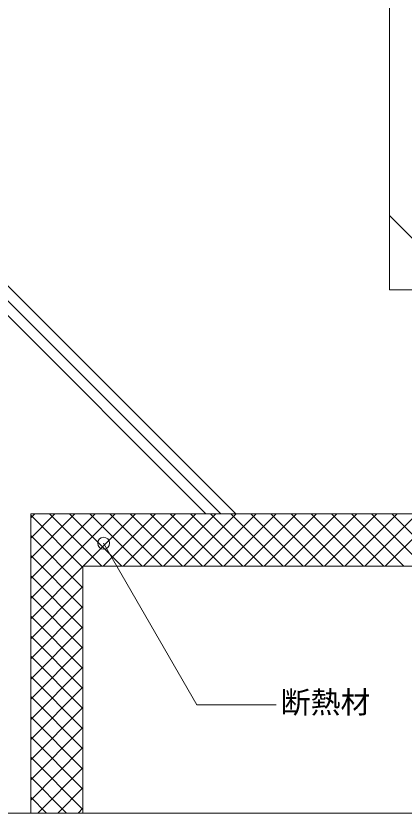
# Model space of a CAD drawing. Units: millimetres, scale not verified. Extents: x -1380 to 1380, y -955 to 955.
# Drawn here: x 0 to 260, y -660 to -127 of the extents above; entities that cross this region are included whole.
import ezdxf
from ezdxf.enums import TextEntityAlignment as Align

# ---------------------------------------------------------------- set-up
doc = ezdxf.new("R2010")
doc.units = ezdxf.units.MM
doc.header["$LTSCALE"] = 3
for name, color, linetype, lineweight in [('0-1_KUTAI', 3, 'Continuous', 18), ('0-2_MOJI', 7, 'Continuous', 18), ('0-5_HATCH', 9, 'Continuous', 18), ('0-A_dannnetu', 6, 'Continuous', 18), ('0-B_WAKU', 7, 'Continuous', 18)]:
    doc.layers.add(name, color=color, linetype=linetype, lineweight=lineweight)
doc.styles.add('ＭＳ ゴシック', font='')
doc.styles.get('ＭＳ ゴシック').set_extended_font_data('MS Gothic')

msp = doc.modelspace()

# ---------------------------------------------------------------- linework, layer by layer
at = {"layer": '0-1_KUTAI'}
msp.add_line((299.541, -309.969), (250.043, -260.471), dxfattribs=at)
for points in [[(900.043, -309.969), (250.043, -309.969), (250.043, 90.031)], [(900.043, -459.969), (10.043, -459.969), (10.043, -659.969)]]:
    msp.add_lwpolyline(points, dxfattribs=at)
at = {"layer": '0-2_MOJI'}
msp.add_lwpolyline([(174.34, -587.57), (121.25, -587.57), (58.866, -479.517)], dxfattribs=at)
msp.add_circle((58.866, -479.517), 4, dxfattribs=at)
at = {"layer": '0-5_HATCH'}
for p, q in [((147.284, -459.969), (-173.06, -139.624)), ((137.284, -459.969), (-177.06, -145.624)), ((127.284, -459.969), (-181.06, -151.624)), ((10.043, -462.652), (12.727, -459.969)), ((10.043, -476.123), (26.197, -459.969)), ((10.043, -489.593), (39.667, -459.969)), ((10.043, -503.063), (53.138, -459.969)), ((10.043, -516.534), (66.608, -459.969)), ((45.043, -495.84), (10.043, -460.84)), ((57.643, -494.969), (22.643, -459.969)), ((71.113, -494.969), (36.113, -459.969)), ((45.079, -494.969), (80.079, -459.969)), ((84.584, -494.969), (49.584, -459.969)), ((58.549, -494.969), (93.549, -459.969)), ((98.054, -494.969), (63.054, -459.969)), ((72.019, -494.969), (107.019, -459.969)), ((111.524, -494.969), (76.524, -459.969)), ((85.49, -494.969), (120.49, -459.969)), ((124.995, -494.969), (89.995, -459.969)), ((98.96, -494.969), (133.96, -459.969)), ((138.465, -494.969), (103.465, -459.969)), ((112.43, -494.969), (147.43, -459.969)), ((151.936, -494.969), (116.936, -459.969)), ((125.901, -494.969), (160.901, -459.969)), ((165.406, -494.969), (130.406, -459.969)), ((139.371, -494.969), (174.371, -459.969)), ((178.876, -494.969), (143.876, -459.969)), ((152.842, -494.969), (187.842, -459.969)), ((192.347, -494.969), (157.347, -459.969)), ((166.312, -494.969), (201.312, -459.969)), ((205.817, -494.969), (170.817, -459.969)), ((179.782, -494.969), (214.782, -459.969)), ((219.288, -494.969), (184.288, -459.969)), ((193.253, -494.969), (228.253, -459.969)), ((232.758, -494.969), (197.758, -459.969)), ((206.723, -494.969), (241.723, -459.969)), ((246.228, -494.969), (211.228, -459.969)), ((220.193, -494.969), (255.193, -459.969)), ((259.699, -494.969), (224.699, -459.969)), ((233.664, -494.969), (268.664, -459.969)), ((273.169, -494.969), (238.169, -459.969)), ((247.134, -494.969), (282.134, -459.969)), ((286.639, -494.969), (251.639, -459.969)), ((45.043, -509.31), (10.043, -474.31)), ((45.043, -522.78), (10.043, -487.78)), ((10.043, -530.004), (45.043, -495.004)), ((45.043, -536.251), (10.043, -501.251)), ((10.043, -543.474), (45.043, -508.474)), ((45.043, -549.721), (10.043, -514.721)), ((10.043, -556.945), (45.043, -521.945)), ((45.043, -563.192), (10.043, -528.192)), ((10.043, -570.415), (45.043, -535.415)), ((45.043, -576.662), (10.043, -541.662)), ((10.043, -583.886), (45.043, -548.886)), ((45.043, -590.132), (10.043, -555.132)), ((10.043, -597.356), (45.043, -562.356)), ((45.043, -603.603), (10.043, -568.603)), ((10.043, -610.826), (45.043, -575.826)), ((45.043, -617.073), (10.043, -582.073)), ((10.043, -624.297), (45.043, -589.297)), ((45.043, -630.543), (10.043, -595.543)), ((10.043, -637.767), (45.043, -602.767)), ((45.043, -644.014), (10.043, -609.014)), ((10.043, -651.238), (45.043, -616.238)), ((45.043, -657.484), (10.043, -622.484)), ((14.782, -659.969), (45.043, -629.708)), ((34.058, -659.969), (10.043, -635.955)), ((28.253, -659.969), (45.043, -643.178)), ((20.587, -659.969), (10.043, -649.425)), ((41.723, -659.969), (45.043, -656.649))]:
    msp.add_line(p, q, dxfattribs=at)
at = {"layer": '0-A_dannnetu'}
msp.add_lwpolyline([(750.043, -494.969), (45.043, -494.969), (45.043, -659.969)], dxfattribs=at)
at = {"layer": '0-B_WAKU'}
msp.add_lwpolyline([(-899.957, -659.969), (900.043, -659.969), (900.043, 540.031), (-899.957, 540.031)], close=True, dxfattribs=at)

# ---------------------------------------------------------------- texts
at = {"layer": '0-2_MOJI', "style": 'ＭＳ ゴシック'}
msp.add_text('断熱材', height=14.66, dxfattribs=at).set_placement((177.34, -597.57), align=Align.BOTTOM_LEFT)

doc.saveas('drawing.dxf')
